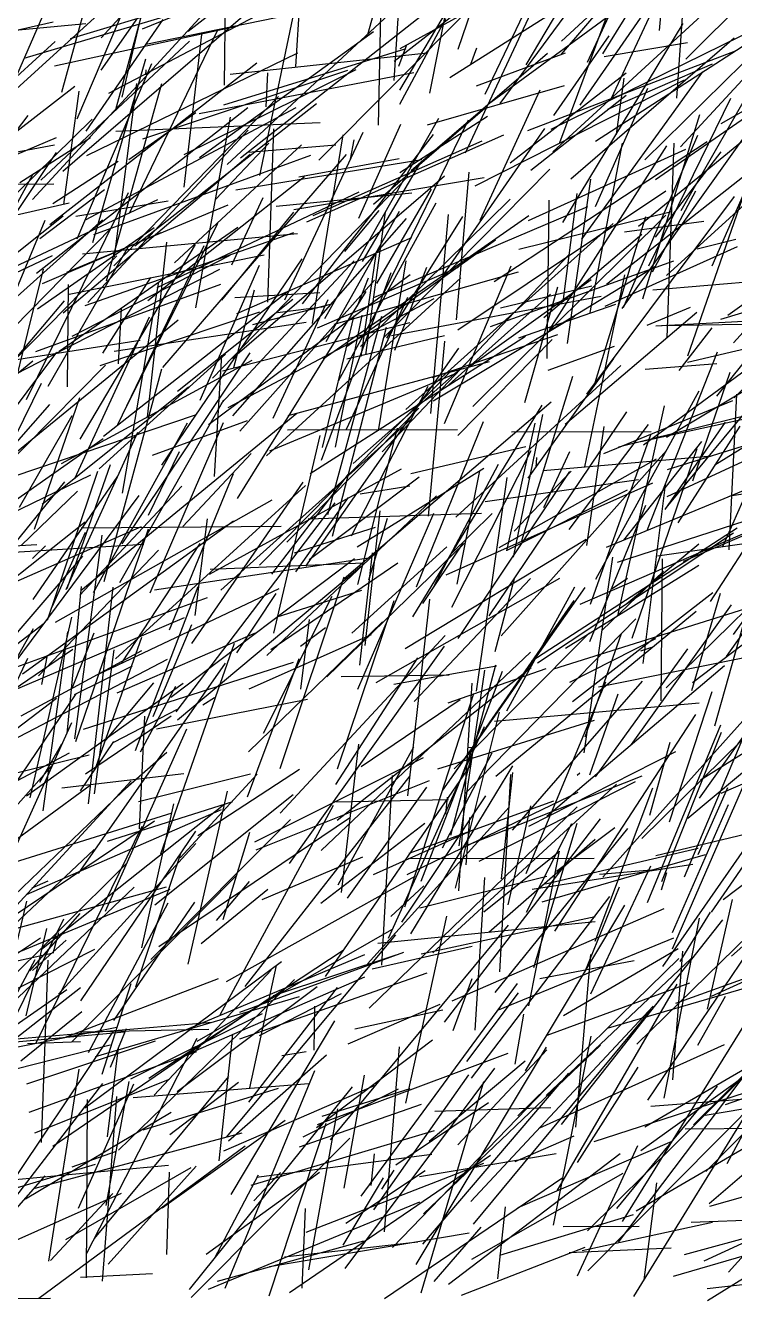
# Model space of a CAD drawing. Header units: metres. Extents: x 0 to 1019, y 0 to 619.
# Drawn here: x 153.2 to 218.3, y 0.1 to 117.1 of the extents above; entities that cross this region are included whole.
import ezdxf

# ---------------------------------------------------------------- set-up
doc = ezdxf.new("R2010")
doc.units = ezdxf.units.M

msp = doc.modelspace()

# ---------------------------------------------------------------- linework, layer by layer
at = {"color": 248}
for p, q in [((160.16, 112.98), (173.86, 132.66)), ((187.08, 113.82), (198.53, 122.75)), ((185.22, 92.13), (204.86, 100.46)), ((199.91, 30.62), (203.88, 43.87))]:
    msp.add_line(p, q, dxfattribs=at)
at = {"color": 46}
for p, q in [((178.06, 113.32), (179.17, 132.03)), ((184.04, 86.69), (185.44, 96.09)), ((149.79, 7.68), (161.32, 24.79))]:
    msp.add_line(p, q, dxfattribs=at)
at = {"color": 99}
for p, q in [((204.85, 113.73), (213.06, 131.44)), ((193.56, 46.56), (209.27, 62.64)), ((195.33, 35.72), (202.23, 41.27))]:
    msp.add_line(p, q, dxfattribs=at)
at = {"color": 87}
for p, q in [((190.37, 110.87), (194.25, 130.65)), ((192.38, 63.71), (199.68, 78.09)), ((192.23, 68.49), (196.09, 72.29)), ((144.51, 13.61), (154.1, 31.37))]:
    msp.add_line(p, q, dxfattribs=at)
at = {"color": 251}
for p, q in [((192.95, 114.91), (198.18, 130.1)), ((208.01, 91.12), (219.57, 107.29))]:
    msp.add_line(p, q, dxfattribs=at)
at = {"color": 243}
for p, q in [((202.45, 114.46), (216.09, 130.35)), ((199.24, 35.7), (203.39, 43.85))]:
    msp.add_line(p, q, dxfattribs=at)
at = {"color": 200}
for p, q in [((187.6, 111.15), (198.55, 129.59)), ((155.24, 62.49), (159.88, 76.18)), ((191.55, 46.89), (204.62, 65.51)), ((189.1, 3.35), (201.08, 23.32))]:
    msp.add_line(p, q, dxfattribs=at)
at = {"color": 82}
for p, q in [((202.45, 115.66), (217.11, 129.18)), ((172.98, 104.93), (191.83, 119.76)), ((187.15, 87.28), (190.07, 94.9)), ((217.31, 36.85), (226.79, 44.09)), ((150.54, 28.28), (162.48, 40.14))]:
    msp.add_line(p, q, dxfattribs=at)
at = {"color": 104}
for p, q in [((204.16, 109.77), (217.47, 128.95)), ((168.88, 91.18), (172.04, 108.66)), ((138.37, 46.83), (157.57, 59.83))]:
    msp.add_line(p, q, dxfattribs=at)
at = {"color": 198}
for p, q in [((206.25, 114.49), (215.58, 129.59)), ((187.59, 109.85), (191.83, 117.74)), ((205.44, 84.01), (210.2, 99.55)), ((158.1, 8.52), (163.18, 19.94))]:
    msp.add_line(p, q, dxfattribs=at)
at = {"color": 84}
for p, q in [((211.46, 116.63), (212.5, 128.74)), ((210.1, 104.75), (228.42, 122.78)), ((155.71, 63.79), (158.73, 70.59)), ((191.53, 41.61), (196.09, 50.34)), ((188.15, 18.16), (191.92, 35.34)), ((184.05, 9.62), (198.4, 29.14)), ((210.03, 1.94), (211.21, 10.85))]:
    msp.add_line(p, q, dxfattribs=at)
at = {"color": 57}
for p, q in [((160.18, 115.96), (171.42, 128.3)), ((138.46, 102.92), (155.9, 106.14)), ((192.93, 89.15), (212.02, 101.9)), ((204.18, 63.98), (221.88, 71.63))]:
    msp.add_line(p, q, dxfattribs=at)
at = {"color": 246}
for p, q in [((199.2, 113.47), (208.22, 128.69)), ((151.33, 51.12), (166.26, 58.91)), ((201.05, 18.87), (214.34, 31.41)), ((190.81, 17.44), (201.48, 17.77))]:
    msp.add_line(p, q, dxfattribs=at)
at = {"color": 158}
for p, q in [((156.55, 110.96), (160.81, 126.39)), ((194.53, 102.38), (213.76, 112.09)), ((160, 76.39), (171.59, 86.93)), ((183.68, 69.22), (195.31, 76.46)), ((190.63, 31.97), (207.49, 47.46)), ((187.8, 34.79), (195.5, 46.37)), ((159.57, 5.76), (171.9, 20.61)), ((175.63, 3.17), (193.98, 6.28))]:
    msp.add_line(p, q, dxfattribs=at)
at = {"color": 1}
for p, q in [((185.63, 107.93), (186.04, 126.68)), ((144.93, 102.12), (156.07, 106.81)), ((147.46, 69.6), (154.7, 84.26))]:
    msp.add_line(p, q, dxfattribs=at)
at = {"color": 51}
for p, q in [((195.43, 110.77), (203.15, 126.84)), ((217.11, 108.1), (226.2, 113.26)), ((161.37, 87.18), (179.01, 89.87)), ((185.19, 39.16), (194.4, 43.3)), ((178.38, 14.17), (189.58, 18.07))]:
    msp.add_line(p, q, dxfattribs=at)
at = {"color": 20}
for p, q in [((187.09, 112.03), (188, 126.22)), ((196.66, 26.74), (212.76, 33.35)), ((217.67, 12.62), (224.8, 25.94))]:
    msp.add_line(p, q, dxfattribs=at)
at = {"color": 120}
for p, q in [((202.31, 106.35), (209.6, 126.03)), ((212.08, 94.15), (225.73, 106.55)), ((206.19, 61.59), (211.81, 67))]:
    msp.add_line(p, q, dxfattribs=at)
at = {"color": 60}
for p, q in [((163.98, 116.77), (182.64, 124.45)), ((165.24, 52.52), (179.12, 55.25))]:
    msp.add_line(p, q, dxfattribs=at)
at = {"color": 196}
for p, q in [((187.64, 114.97), (204.6, 124.3)), ((176.26, 100.49), (188.69, 101.72)), ((195.92, 89.46), (212.77, 95.48))]:
    msp.add_line(p, q, dxfattribs=at)
at = {"color": 69}
for p, q in [((192.19, 112.31), (212.03, 124.92)), ((152.71, 102.67), (159.18, 106.81)), ((164.47, 91.84), (178.86, 103.23)), ((165.03, 18.89), (175.8, 30.37))]:
    msp.add_line(p, q, dxfattribs=at)
at = {"color": 199}
for p, q in [((193.64, 105.39), (202.82, 125.05)), ((162.77, 99.86), (170.87, 116.62)), ((172.68, 73.67), (184.52, 92.66)), ((177.23, 69.65), (189.34, 81.96)), ((217.61, 59.18), (228.61, 74.73)), ((183.76, 56.16), (190.73, 72.32)), ((214.47, 56.79), (234.28, 71.79)), ((158.67, 17.74), (176.72, 31.17))]:
    msp.add_line(p, q, dxfattribs=at)
at = {"color": 63}
for p, q in [((195.95, 110.04), (215.75, 124.55)), ((148.58, 77.09), (156.09, 87.09)), ((175.65, 78.06), (192.57, 85.09)), ((199.72, 58.77), (218.57, 70.98)), ((215.12, 46.16), (228.56, 65.09)), ((200.66, 36.64), (215.67, 40.98)), ((202.62, 26.23), (213.17, 32.37))]:
    msp.add_line(p, q, dxfattribs=at)
at = {"color": 33}
for p, q in [((171.49, 111.6), (171.66, 123.61)), ((210.46, 95.03), (217.99, 110.43)), ((194.31, 82.11), (212.02, 99.67)), ((208.95, 60.86), (214.91, 78.25)), ((214.57, 16.18), (229.25, 30.72))]:
    msp.add_line(p, q, dxfattribs=at)
at = {"color": 101}
for p, q in [((184.65, 116.27), (186.77, 123.86)), ((190.56, 84.79), (202.11, 88.73))]:
    msp.add_line(p, q, dxfattribs=at)
at = {"color": 116}
for p, q in [((207.04, 110.41), (212.95, 123.07)), ((164.67, 65.02), (171.4, 80.66))]:
    msp.add_line(p, q, dxfattribs=at)
at = {"color": 170}
for p, q in [((149.43, 108.6), (164.05, 121.89)), ((157.37, 115.89), (166.95, 118.78)), ((164.26, 112.56), (164.31, 113.01)), ((150.34, 76.27), (167.25, 90.07)), ((205.57, 48.13), (214.06, 59.86))]:
    msp.add_line(p, q, dxfattribs=at)
at = {"color": 66}
for p, q in [((161.51, 109.38), (165.1, 122.44)), ((152.31, 85.08), (171.06, 94.72)), ((182.22, 57.33), (192.13, 57.5)), ((212.66, 32.35), (220.5, 50.42))]:
    msp.add_line(p, q, dxfattribs=at)
at = {"color": 59}
for p, q in [((171.73, 104.33), (190.82, 122.04)), ((201.45, 89.12), (211.08, 95.01)), ((217.09, 90.12), (235.96, 95.93)), ((192.94, 79.45), (201.6, 88.27)), ((202.05, 10.12), (213.08, 29.1)), ((170.58, 3.92), (174.61, 11.6))]:
    msp.add_line(p, q, dxfattribs=at)
at = {"color": 4}
for p, q in [((148.47, 103.46), (156.42, 121.65)), ((161.5, 58.95), (178.95, 74.85)), ((158.3, 27.56), (168.86, 43.13))]:
    msp.add_line(p, q, dxfattribs=at)
at = {"color": 75}
for p, q in [((168.15, 116.58), (173.34, 120.6)), ((172.25, 81.27), (188.21, 99.37)), ((211.28, 68.4), (225.8, 70.47)), ((163.37, 28.86), (167.5, 41.08)), ((196.61, 2.06), (197.31, 8.65))]:
    msp.add_line(p, q, dxfattribs=at)
at = {"color": 62}
for p, q in [((174.76, 103.32), (178.51, 121.24)), ((139.62, 88.43), (155.69, 95.97)), ((182.87, 23.63), (191.3, 27.27)), ((155.51, 3.72), (161.25, 9.87))]:
    msp.add_line(p, q, dxfattribs=at)
at = {"color": 202}
for p, q in [((213.04, 110.42), (213.82, 121.6)), ((188.65, 103.79), (201.17, 114.55)), ((156.74, 100.65), (158.15, 111.05)), ((203.23, 56.8), (211.12, 60.83)), ((193.68, 40.04), (194.04, 44.4)), ((168.98, 23.86), (186.86, 34.12)), ((187.24, 12.51), (195.74, 18.24))]:
    msp.add_line(p, q, dxfattribs=at)
at = {"color": 123}
for p, q in [((213.38, 105.96), (226.95, 120.61)), ((169.16, 109.01), (188.89, 112.77)), ((168.44, 0.32), (183.01, 14.97)), ((185.96, 10.27), (187.07, 12.01))]:
    msp.add_line(p, q, dxfattribs=at)
at = {"color": 22}
for p, q in [((213.88, 113.99), (221.61, 121.71)), ((200.47, 15.92), (217.43, 23.57)), ((205.44, 14.64), (219.36, 19.15)), ((207.54, 8.49), (216.77, 19.74)), ((165.78, 8.57), (177.08, 16.6))]:
    msp.add_line(p, q, dxfattribs=at)
at = {"color": 253}
for p, q in [((153.86, 101.11), (171.49, 120.25)), ((157.74, 51.62), (160.27, 70.3))]:
    msp.add_line(p, q, dxfattribs=at)
at = {"color": 129}
for p, q in [((156.65, 103.73), (175.46, 119.92)), ((155.9, 113.39), (172.74, 117.05)), ((183.73, 91.36), (184.71, 93.92)), ((205.11, 63.98), (210.66, 79.54)), ((151.66, 24), (170.37, 25.62)), ((196.8, 4.21), (209.06, 7.94))]:
    msp.add_line(p, q, dxfattribs=at)
at = {"color": 136}
for p, q in [((160.89, 110.88), (177.44, 119.59)), ((181.69, 78.37), (184.15, 90.49)), ((179.01, 6.33), (195.33, 12.66))]:
    msp.add_line(p, q, dxfattribs=at)
at = {"color": 117}
for p, q in [((201.66, 105.5), (217.83, 120.34)), ((181.98, 84.48), (190.95, 100.82)), ((171.26, 91.88), (177.87, 99.95)), ((167.68, 71.09), (173.95, 77.81))]:
    msp.add_line(p, q, dxfattribs=at)
at = {"color": 26}
for p, q in [((153.11, 114.08), (169.2, 118.85)), ((173.67, 105.47), (181.71, 106.12)), ((140.53, 45.59), (159.07, 50.14))]:
    msp.add_line(p, q, dxfattribs=at)
at = {"color": 222}
for p, q in [((157.98, 108.51), (162.55, 119.28)), ((175.97, 81.05), (181.03, 91.94)), ((167.05, 54.08), (181.66, 73.26)), ((196.37, 28.32), (208.55, 43.39))]:
    msp.add_line(p, q, dxfattribs=at)
at = {"color": 234}
for p, q in [((180.15, 104.72), (194.04, 118.64)), ((183.99, 87.61), (197.75, 101.16)), ((156.92, 5.67), (168.44, 12.28))]:
    msp.add_line(p, q, dxfattribs=at)
at = {"color": 21}
for p, q in [((196.81, 109.92), (203.74, 119.3)), ((145.44, 70.61), (160.57, 85.9)), ((141.85, 24.86), (159.54, 41.45)), ((158.36, 24.71), (170.05, 24.97)), ((209.32, 8.29), (219.57, 14.26))]:
    msp.add_line(p, q, dxfattribs=at)
at = {"color": 16}
for p, q in [((205.57, 106.47), (225.44, 119.29)), ((152.19, 75.71), (168.85, 81.36)), ((190.29, 14.68), (199.1, 22.06))]:
    msp.add_line(p, q, dxfattribs=at)
at = {"color": 225}
for p, q in [((213.44, 100.1), (224.44, 119.34)), ((171.19, 82.39), (183.4, 95.47)), ((174.97, 36.86), (184.19, 40.79))]:
    msp.add_line(p, q, dxfattribs=at)
at = {"color": 250}
for p, q in [((142.37, 114.39), (155.76, 117.42)), ((205.07, 90.75), (208.04, 106.3)), ((217.91, 73.93), (233.65, 76.26)), ((175.86, 66.71), (182.9, 75.91))]:
    msp.add_line(p, q, dxfattribs=at)
at = {"color": 190}
for p, q in [((145.98, 116.06), (158.77, 117.26)), ((213.75, 38.93), (220.61, 55.2)), ((163.11, 18.7), (179.25, 19.98))]:
    msp.add_line(p, q, dxfattribs=at)
at = {"color": 173}
for p, q in [((158.78, 107.39), (165.88, 117.65)), ((204.77, 83.26), (218.34, 101.38)), ((150.14, 87.33), (161.12, 98.52))]:
    msp.add_line(p, q, dxfattribs=at)
at = {"color": 70}
for p, q in [((162.1, 110.5), (163.81, 117.79)), ((205.59, 66.26), (215.09, 83.56))]:
    msp.add_line(p, q, dxfattribs=at)
at = {"color": 152}
msp.add_line((164.27, 115.37), (176.24, 117.82), dxfattribs=at)
at = {"color": 219}
for p, q in [((202.58, 99), (213.64, 117.28)), ((177.35, 81.28), (195.85, 86.23)), ((142.94, 22.93), (162.32, 24.72))]:
    msp.add_line(p, q, dxfattribs=at)
at = {"color": 88}
for p, q in [((167.8, 102.26), (169.42, 116.27)), ((183.75, 65.79), (187.39, 80.14)), ((215.85, 26.8), (218.17, 36.85)), ((179.73, 23.03), (179.79, 27.06))]:
    msp.add_line(p, q, dxfattribs=at)
at = {"color": 91}
for p, q in [((169.21, 104.96), (185.17, 116.52)), ((180.9, 57.31), (193.55, 69.56)), ((168.29, 1.07), (183.26, 19.67))]:
    msp.add_line(p, q, dxfattribs=at)
at = {"color": 224}
for p, q in [((201.49, 107.56), (220.76, 117.02)), ((174.72, 67.55), (192.35, 85.43)), ((176.61, 48.89), (182.5, 66.48)), ((200.99, 38.29), (215.01, 41.59)), ((192.06, 1.56), (207.84, 13.54)), ((169.81, 4.31), (180.24, 11.84))]:
    msp.add_line(p, q, dxfattribs=at)
at = {"color": 165}
for p, q in [((201.75, 108.83), (206.83, 116.14)), ((155.98, 62.33), (175.88, 73.54)), ((171.69, 15.06), (187.23, 33.61)), ((215.7, 11.89), (227.04, 23.39))]:
    msp.add_line(p, q, dxfattribs=at)
at = {"color": 109}
for p, q in [((203.31, 103.02), (218.3, 115.96)), ((167.17, 53.36), (184.08, 67.49)), ((159, 22.83), (166.34, 36.56))]:
    msp.add_line(p, q, dxfattribs=at)
at = {"color": 177}
for p, q in [((146.23, 106.74), (155.95, 115.63)), ((186.16, 88.47), (201.38, 103.9)), ((173.76, 56.21), (185.01, 61.19)), ((196.31, 53.23), (215.09, 54.93)), ((184.64, 30.97), (197.63, 45.35)), ((155.77, 31.93), (156.27, 33.83))]:
    msp.add_line(p, q, dxfattribs=at)
at = {"color": 237}
for p, q in [((154.63, 102.9), (168.27, 115.66)), ((191.67, 94.3), (200.91, 107.62)), ((147.13, 92.01), (156.67, 99.62))]:
    msp.add_line(p, q, dxfattribs=at)
at = {"color": 119}
for p, q in [((171.44, 109.81), (188.17, 114.97)), ((165.09, 36.36), (177.82, 46.49)), ((177.46, 0.79), (195.92, 13.39))]:
    msp.add_line(p, q, dxfattribs=at)
at = {"color": 235}
for p, q in [((187.52, 113.36), (188.21, 115.24)), ((161.4, 95.86), (163.44, 111.75)), ((175.47, 91.7), (176.04, 107.61)), ((162.17, 46.84), (166.19, 50.39)), ((157.51, 12.32), (161.49, 13.72))]:
    msp.add_line(p, q, dxfattribs=at)
at = {"color": 241}
for p, q in [((194.12, 113.55), (194.67, 115.02)), ((206.26, 38.92), (224.15, 58.91)), ((153.86, 30.34), (156.97, 33.14))]:
    msp.add_line(p, q, dxfattribs=at)
at = {"color": 39}
for p, q in [((199.35, 107.45), (218.43, 114.75)), ((172.03, 112.62), (190.11, 114.59)), ((207.7, 78.4), (225.01, 82.69)), ((191.82, 44.69), (191.99, 46.26))]:
    msp.add_line(p, q, dxfattribs=at)
at = {"color": 11}
for p, q in [((206.38, 114.24), (214.01, 115.51)), ((180.55, 86.5), (199.44, 99.66)), ((161.69, 80.45), (169.64, 96.9)), ((164.89, 77.64), (173.62, 80.82)), ((216.24, 27.99), (227.25, 33.03))]:
    msp.add_line(p, q, dxfattribs=at)
at = {"color": 134}
for p, q in [((155.47, 98.83), (174.47, 113.67)), ((184.16, 95.43), (189.52, 104.55)), ((190.78, 65.71), (196.67, 76.82)), ((168.51, 60.35), (178.73, 75.16)), ((152.42, 58.22), (169.93, 64.59)), ((217.1, 46.63), (229.11, 51.81))]:
    msp.add_line(p, q, dxfattribs=at)
at = {"color": 96}
for p, q in [((157.97, 97.5), (164.82, 113.59)), ((184.48, 86.86), (186.3, 99.96)), ((180.4, 77.18), (186.81, 94.41)), ((197.43, 54.19), (203.67, 65.55)), ((211.62, 37.75), (212.13, 39.35))]:
    msp.add_line(p, q, dxfattribs=at)
at = {"color": 212}
for p, q in [((158.86, 105.15), (178.23, 114.59)), ((140.73, 66.86), (159.21, 75.85)), ((210.09, 15.99), (223.26, 23.65))]:
    msp.add_line(p, q, dxfattribs=at)
at = {"color": 2}
for p, q in [((159.41, 97.16), (164.28, 114.03)), ((165.83, 85.69), (182.69, 105.26)), ((162.14, 74.17), (165.46, 93.55)), ((210.14, 85.54), (216.72, 86.05)), ((164.95, 53.66), (168.5, 62.12)), ((167.16, 19.25), (180, 28.88))]:
    msp.add_line(p, q, dxfattribs=at)
at = {"color": 162}
for p, q in [((194.64, 111.54), (202.83, 114.57)), ((158.22, 64.79), (167.57, 74.79))]:
    msp.add_line(p, q, dxfattribs=at)
at = {"color": 208}
for p, q in [((206.72, 109.4), (216.31, 113.56)), ((207.62, 62.91), (211.92, 82.17)), ((194.11, 9.13), (210.87, 27.07))]:
    msp.add_line(p, q, dxfattribs=at)
at = {"color": 176}
for p, q in [((163.99, 106.67), (182.84, 112.98)), ((183.84, 99.41), (187.7, 108.04)), ((169.52, 54.72), (170.58, 55.41)), ((210.35, 36.59), (217.08, 52.9))]:
    msp.add_line(p, q, dxfattribs=at)
at = {"color": 29}
for p, q in [((167.8, 105.23), (183.59, 113.06)), ((203.14, 70.81), (210.43, 80.46)), ((212.15, 73.86), (219.51, 77.24))]:
    msp.add_line(p, q, dxfattribs=at)
at = {"color": 207}
for p, q in [((175.34, 109.63), (175.49, 112.74)), ((154.54, 47.62), (156.56, 51.15)), ((164.72, 31.35), (177.55, 44.22)), ((179.94, 15.94), (190.61, 23.98))]:
    msp.add_line(p, q, dxfattribs=at)
at = {"color": 153}
for p, q in [((197.73, 104.48), (208.39, 112.74)), ((179.63, 99.65), (195.17, 106.51)), ((157.02, 94.44), (171.85, 100.62)), ((160.74, 42.22), (172.28, 45.85))]:
    msp.add_line(p, q, dxfattribs=at)
at = {"color": 195}
for p, q in [((204.33, 97.46), (215.43, 112.82)), ((154.24, 94.35), (173.63, 109.55)), ((186.42, 88.39), (193.38, 99.54)), ((151.35, 23.36), (158.28, 28.8)), ((189.71, 5.22), (203.11, 20.91)), ((217.78, 2.65), (231.63, 18.06))]:
    msp.add_line(p, q, dxfattribs=at)
at = {"color": 214}
for p, q in [((143.54, 100.49), (157.76, 111.53)), ((181.56, 89.66), (198.49, 94.47)), ((180.98, 72.2), (185.94, 90.42)), ((211.61, 55.09), (211.73, 68.13)), ((197.94, 43.22), (209.89, 56.91)), ((158.84, 2.13), (158.91, 18.5))]:
    msp.add_line(p, q, dxfattribs=at)
at = {"color": 37}
for p, q in [((160.67, 93.64), (165.73, 111.75)), ((206.57, 93.33), (226.35, 108.9)), ((167.19, 83.52), (177.78, 91.96)), ((208.45, 64.03), (215.06, 69.51)), ((152.82, 53.73), (163.92, 59.72)), ((141.96, 44.59), (156.08, 55.35)), ((171.37, 35.04), (173.82, 43.05)), ((167.86, 24.87), (184.39, 31.83))]:
    msp.add_line(p, q, dxfattribs=at)
at = {"color": 124}
for p, q in [((190.14, 107.97), (202.72, 111.59)), ((172.45, 92.11), (180.27, 92.59)), ((171.33, 85.38), (188.51, 89.82)), ((190.23, 72.06), (191.75, 88.11)), ((149.21, 19.86), (156.73, 35.08))]:
    msp.add_line(p, q, dxfattribs=at)
at = {"color": 14}
for p, q in [((205.58, 100.47), (210.37, 111.32)), ((180.71, 90.19), (191.17, 108.58)), ((216.54, 76.77), (234.38, 87.83)), ((162.11, 69.51), (173.87, 87.04)), ((213.66, 67.92), (233.25, 76.3)), ((144.11, 29.52), (162.9, 47.52)), ((211.76, 30.7), (221.81, 45.19)), ((194.2, 20.47), (206.88, 37.14))]:
    msp.add_line(p, q, dxfattribs=at)
at = {"color": 247}
for p, q in [((207.49, 107.09), (208.22, 112.24)), ((215, 40.99), (217.74, 47.13))]:
    msp.add_line(p, q, dxfattribs=at)
at = {"color": 188}
for p, q in [((211.09, 102.94), (224.02, 111.91)), ((186.84, 88.63), (206.09, 92.23)), ((200.26, 58.6), (218.26, 70.52)), ((163.91, 32.44), (166.84, 45.64)), ((197.56, 36.36), (199.62, 45.45))]:
    msp.add_line(p, q, dxfattribs=at)
at = {"color": 73}
msp.add_line((161.35, 95.03), (176.45, 110.58), dxfattribs=at)
at = {"color": 181}
for p, q in [((194.98, 99.22), (200.5, 111.17)), ((192.95, 60.83), (203.22, 76.14)), ((158.72, 48.41), (166.61, 53.71))]:
    msp.add_line(p, q, dxfattribs=at)
at = {"color": 115}
for p, q in [((199.62, 103.8), (208.39, 110.7)), ((211.96, 72.65), (217.5, 80.67)), ((201.1, 44.5), (217.42, 58.33))]:
    msp.add_line(p, q, dxfattribs=at)
at = {"color": 206}
for p, q in [((158.73, 99.24), (178.07, 109.56)), ((146.69, 98.42), (157.24, 100.81)), ((195.44, 73.41), (209.53, 75.41)), ((204.53, 50.32), (207.17, 68.28))]:
    msp.add_line(p, q, dxfattribs=at)
at = {"color": 154}
for p, q in [((162.71, 104.8), (168.88, 109.11)), ((145.63, 85.38), (163.76, 88.19)), ((182.72, 86.5), (191.7, 88.63)), ((205.84, 56.39), (222.91, 59.82)), ((193.76, 22.01), (198.51, 28.29))]:
    msp.add_line(p, q, dxfattribs=at)
at = {"color": 157}
msp.add_line((163.26, 96.86), (179.94, 109.93), dxfattribs=at)
at = {"color": 201}
for p, q in [((185.18, 100.7), (195.41, 109.5)), ((208.14, 91.19), (214.97, 107.01)), ((180.05, 89.35), (193, 94.89)), ((183.95, 74.11), (188.52, 74.83)), ((188.05, 36.18), (194.39, 55.78)), ((216.22, 35.7), (229.11, 54.41)), ((186.56, 33.3), (195.37, 52.74)), ((191.69, 25.61), (206.03, 44.26))]:
    msp.add_line(p, q, dxfattribs=at)
at = {"color": 32}
for p, q in [((209.52, 98.68), (223.32, 109.98)), ((177.04, 91.92), (184.22, 107.3)), ((197.43, 68.86), (200.03, 80.59)), ((217.51, 18.05), (224.24, 20.42))]:
    msp.add_line(p, q, dxfattribs=at)
at = {"color": 187}
for p, q in [((209.92, 92), (215.15, 108.91)), ((158.46, 96.12), (178.2, 97.98)), ((152, 83.08), (154.89, 94.72)), ((184.05, 49.07), (193.13, 55.21)), ((176, 28.04), (187.28, 31.8))]:
    msp.add_line(p, q, dxfattribs=at)
at = {"color": 78}
for p, q in [((144.01, 96.41), (153.46, 108.82)), ((161.63, 55.83), (174.35, 61.35)), ((204.63, 51.78), (207.95, 61.27)), ((214.04, 44.34), (232.9, 60.09))]:
    msp.add_line(p, q, dxfattribs=at)
at = {"color": 31}
for p, q in [((148.46, 97.83), (159.36, 108.48)), ((160.74, 15.07), (161.75, 23.27)), ((184.96, 10.6), (185.28, 13.53)), ((137.89, 0.12), (155.53, 0.28))]:
    msp.add_line(p, q, dxfattribs=at)
at = {"color": 135}
for p, q in [((161.53, 107.4), (180.28, 108.17)), ((198.11, 70.66), (203.35, 76.17)), ((185.44, 56.79), (202.29, 66.36)), ((180.47, 16.97), (188.54, 19.53))]:
    msp.add_line(p, q, dxfattribs=at)
at = {"color": 98}
for p, q in [((186.15, 92.59), (193.9, 108.44)), ((170.58, 75.68), (171.25, 86.84))]:
    msp.add_line(p, q, dxfattribs=at)
at = {"color": 223}
for p, q in [((187.6, 103.58), (195.65, 108.75)), ((176.37, 90.74), (180.68, 91.29)), ((143.53, 19.34), (163.21, 38))]:
    msp.add_line(p, q, dxfattribs=at)
at = {"color": 226}
for p, q in [((158.96, 91.67), (173.67, 107.47)), ((157.76, 75.51), (164.62, 90.36)), ((195.8, 62.9), (208.46, 81.61)), ((197.46, 68.94), (208.51, 74.46)), ((154.11, 10.38), (173.11, 15.45)), ((173.95, 10.63), (190.79, 15.66)), ((203.91, 2.33), (209.47, 14.29))]:
    msp.add_line(p, q, dxfattribs=at)
at = {"color": 68}
for p, q in [((178.65, 91.54), (190.7, 107.09)), ((198.53, 88.41), (207.43, 91.51)), ((201.24, 85.45), (207.31, 87.65))]:
    msp.add_line(p, q, dxfattribs=at)
at = {"color": 90}
for p, q in [((179.05, 99.07), (197.14, 107.06)), ((212.16, 88.46), (212.81, 106.27)), ((185.64, 79.89), (188.17, 95.47)), ((171.43, 13.8), (185.27, 19.78)), ((202.61, 6.84), (209.59, 6.87))]:
    msp.add_line(p, q, dxfattribs=at)
at = {"color": 79}
for p, q in [((179.57, 89.74), (182.4, 107.05)), ((198.05, 68.3), (200.74, 81.38))]:
    msp.add_line(p, q, dxfattribs=at)
at = {"color": 218}
for p, q in [((183.06, 104.81), (183.41, 106.58)), ((177.88, 100.21), (195.36, 103.13)), ((192.58, 48.87), (205.01, 61.35)), ((189.57, 31.88), (205.55, 35.29))]:
    msp.add_line(p, q, dxfattribs=at)
at = {"color": 118}
for p, q in [((143.11, 86.15), (156.07, 105.44)), ((156.67, 90.72), (173.86, 105.29)), ((206.59, 69.19), (223.22, 76.1)), ((152.84, 69.36), (157.99, 74.33)), ((165.46, 32.55), (182.98, 44.37)), ((198.43, 17.01), (213.24, 31.44)), ((160.62, 8.78), (162.74, 20.16))]:
    msp.add_line(p, q, dxfattribs=at)
at = {"color": 86}
for p, q in [((166.9, 95.31), (178.56, 106.12)), ((175.4, 59.27), (190.97, 73.91))]:
    msp.add_line(p, q, dxfattribs=at)
at = {"color": 85}
for p, q in [((170.71, 101.16), (175.58, 106.27)), ((161.75, 86.04), (162.04, 91.08)), ((194.64, 56), (197.45, 75.59)), ((214.43, 56.06), (217.05, 64.99)), ((170.04, 1.09), (189.44, 9.11))]:
    msp.add_line(p, q, dxfattribs=at)
at = {"color": 45}
for p, q in [((196.28, 93.58), (215.84, 106.44)), ((185.5, 93.41), (190.51, 102.07))]:
    msp.add_line(p, q, dxfattribs=at)
at = {"color": 42}
for p, q in [((199.42, 99.19), (213.86, 105.74)), ((218.24, 61.2), (225.45, 71.16)), ((162.91, 20.41), (175, 26.39))]:
    msp.add_line(p, q, dxfattribs=at)
at = {"color": 34}
for p, q in [((201.36, 89.15), (212.12, 106.04)), ((192.5, 24.84), (194.26, 29.6))]:
    msp.add_line(p, q, dxfattribs=at)
at = {"color": 242}
for p, q in [((211.08, 97.65), (217.13, 105.49)), ((176.75, 22.55), (178.99, 22.9))]:
    msp.add_line(p, q, dxfattribs=at)
at = {"color": 53}
for p, q in [((216.28, 95.02), (221, 105.77)), ((200.84, 72.84), (203.23, 77.97)), ((185.06, 30.5), (194.24, 32.59))]:
    msp.add_line(p, q, dxfattribs=at)
at = {"color": 67}
for p, q in [((155.73, 100.74), (161.72, 104.63)), ((157.52, 88.58), (172.01, 95.99)), ((180.37, 41.36), (199.6, 59.57)), ((181.86, 44.14), (199.67, 58.17))]:
    msp.add_line(p, q, dxfattribs=at)
at = {"color": 191}
for p, q in [((159.49, 97.91), (179.44, 105.17)), ((182.54, 96.34), (185.69, 100.12)), ((172.37, 85.69), (174.27, 92.83)), ((190.66, 82.62), (203.64, 90.4)), ((160.45, 66.06), (165.73, 85.56)), ((168.81, 62.93), (169.94, 71.79)), ((179.17, 71.81), (195.1, 72.31))]:
    msp.add_line(p, q, dxfattribs=at)
at = {"color": 172}
for p, q in [((172.55, 101.99), (189.61, 104.78)), ((194.53, 24.88), (195.4, 38.89)), ((205.94, 39.18), (210.7, 39.59))]:
    msp.add_line(p, q, dxfattribs=at)
at = {"color": 144}
for p, q in [((178.33, 103.18), (187.54, 104.89)), ((137.35, 102.44), (155.82, 102.54)), ((164.44, 81.15), (166.19, 97.21)), ((159.57, 46.57), (161.37, 59.78))]:
    msp.add_line(p, q, dxfattribs=at)
at = {"color": 35}
for p, q in [((143.18, 83.66), (153.92, 103.46)), ((138.4, 29.68), (155.63, 49.14))]:
    msp.add_line(p, q, dxfattribs=at)
at = {"color": 193}
for p, q in [((170.4, 84.72), (188.38, 103.26)), ((172.17, 95.11), (175.05, 101.31)), ((209.84, 42.46), (224.39, 56.79)), ((188.47, 41.11), (201.76, 45.92))]:
    msp.add_line(p, q, dxfattribs=at)
at = {"color": 179}
for p, q in [((172.24, 86.55), (191.69, 103.28)), ((183.31, 76.89), (193.65, 86.02)), ((173.62, 46.29), (178.37, 58.97))]:
    msp.add_line(p, q, dxfattribs=at)
at = {"color": 74}
for p, q in [((192.8, 90.08), (193.96, 103.62)), ((163.7, 43.35), (164.17, 53.69))]:
    msp.add_line(p, q, dxfattribs=at)
at = {"color": 38}
for p, q in [((154.55, 97.54), (160.49, 102.03)), ((170.11, 66.71), (187.75, 76.38)), ((171, 12.88), (172.26, 24.5))]:
    msp.add_line(p, q, dxfattribs=at)
at = {"color": 209}
for p, q in [((202.99, 87.91), (205.15, 102.98)), ((157.52, 56.27), (159.52, 61.34)), ((196.93, 38.76), (197.97, 48.53)), ((136.71, 21.5), (154.59, 33.35))]:
    msp.add_line(p, q, dxfattribs=at)
at = {"color": 80}
for p, q in [((210.8, 94.47), (214.78, 101.92)), ((193.95, 85.74), (205.18, 93.78)), ((217.84, 68.95), (218.55, 83.24)), ((177.3, 79.96), (192.89, 80)), ((172.92, 24.07), (190.12, 30.12)), ((204.84, 6.45), (223.71, 25.1)), ((182.41, 5.14), (186.09, 11.31))]:
    msp.add_line(p, q, dxfattribs=at)
at = {"color": 240}
for p, q in [((214.06, 86.77), (219.31, 101.91)), ((218.25, 87.97), (229.44, 100.32)), ((176.04, 61.32), (180.28, 79.46)), ((153.86, 68.17), (155.06, 69.32)), ((169.36, 32.82), (175.49, 37.82))]:
    msp.add_line(p, q, dxfattribs=at)
at = {"color": 65}
for p, q in [((147.48, 92.73), (165.38, 101.1)), ((163.79, 50.42), (167.02, 56.43)), ((211.66, 38.51), (217.15, 52.23))]:
    msp.add_line(p, q, dxfattribs=at)
at = {"color": 112}
msp.add_line((153.3, 82.75), (162.67, 101.75), dxfattribs=at)
at = {"color": 204}
for p, q in [((157.85, 99.59), (166.33, 100.99)), ((155.3, 83.97), (162.81, 97)), ((154.16, 87.17), (171.15, 93.33)), ((152.67, 72.88), (157.51, 81.29)), ((196.73, 69.16), (211.18, 77.3)), ((159.02, 45.66), (161.28, 65.54)), ((174.2, 9.2), (176.64, 11.82))]:
    msp.add_line(p, q, dxfattribs=at)
at = {"color": 203}
for p, q in [((165.31, 93.03), (183.88, 101.81)), ((158.32, 65.23), (178.13, 81.5)), ((176.33, 62.82), (184.11, 65.25))]:
    msp.add_line(p, q, dxfattribs=at)
at = {"color": 183}
for p, q in [((201.14, 86.51), (201.31, 101.04)), ((136.46, 72.03), (153.89, 86.3)), ((159.71, 49.07), (163.91, 60.94)), ((213.8, 15.83), (233.78, 15.96))]:
    msp.add_line(p, q, dxfattribs=at)
at = {"color": 106}
for p, q in [((202.6, 91.72), (203.88, 101.66)), ((158.86, 4.41), (169, 24.14))]:
    msp.add_line(p, q, dxfattribs=at)
at = {"color": 92}
for p, q in [((180.84, 88.08), (187.58, 100.04)), ((174.1, 89.63), (181.25, 91.5)), ((214.02, 86.17), (232.6, 90.56)), ((196.37, 59.64), (198.13, 66.34)), ((189.43, 36.11), (201.09, 39))]:
    msp.add_line(p, q, dxfattribs=at)
at = {"color": 210}
for p, q in [((190.46, 81.48), (192.06, 99.75)), ((198.46, 8.58), (212.6, 14.68))]:
    msp.add_line(p, q, dxfattribs=at)
at = {"color": 151}
for p, q in [((198.54, 96.56), (212.56, 100)), ((175.35, 77.58), (193.21, 93.92)), ((192.76, 71.96), (207.89, 85.88)), ((191.08, 48.86), (205.49, 53.31))]:
    msp.add_line(p, q, dxfattribs=at)
at = {"color": 163}
for p, q in [((140.99, 81.92), (160.28, 99.26)), ((204.59, 76.57), (208.26, 94.19))]:
    msp.add_line(p, q, dxfattribs=at)
at = {"color": 89}
for p, q in [((147.93, 82.15), (155.04, 99.23)), ((158.71, 91.39), (177.88, 98.08)), ((153.56, 17.33), (168.95, 22.92))]:
    msp.add_line(p, q, dxfattribs=at)
at = {"color": 182}
for p, q in [((154.31, 91.09), (165.04, 98.55)), ((153.61, 30.32), (158.25, 35.59)), ((152.8, 22.07), (158.4, 26.58))]:
    msp.add_line(p, q, dxfattribs=at)
at = {"color": 249}
for p, q in [((156.3, 87.18), (172.73, 98.57)), ((145.42, 28.75), (162.92, 47.75))]:
    msp.add_line(p, q, dxfattribs=at)
at = {"color": 221}
for p, q in [((162.37, 81.84), (170.9, 98.95)), ((210.33, 89.57), (214.29, 91.22)), ((171.67, 29.35), (189, 39.02))]:
    msp.add_line(p, q, dxfattribs=at)
at = {"color": 215}
for p, q in [((188.16, 81.85), (207.21, 98.91)), ((164.52, 72.14), (167.37, 77.99))]:
    msp.add_line(p, q, dxfattribs=at)
at = {"color": 93}
for p, q in [((208.25, 98.16), (215.51, 99.14)), ((193.95, 41.92), (209.87, 48.22)), ((144.29, 24.58), (159.59, 32.32)), ((213.76, 4.28), (229.59, 8.62))]:
    msp.add_line(p, q, dxfattribs=at)
at = {"color": 140}
for p, q in [((154.78, 93.39), (165.68, 98.09)), ((196.79, 30.23), (197.8, 48.35))]:
    msp.add_line(p, q, dxfattribs=at)
at = {"color": 245}
for p, q in [((172.62, 90.65), (188.72, 97.62)), ((185.98, 77.95), (203.12, 96.04)), ((172.64, 59.52), (176.24, 64.96)), ((174.44, 11.39), (190.54, 13.5))]:
    msp.add_line(p, q, dxfattribs=at)
at = {"color": 178}
for p, q in [((182.77, 87.66), (196.4, 97.42)), ((157.24, 92.41), (175.15, 96.03)), ((166.46, 61.61), (172.34, 75.96)), ((164.54, 20.45), (182.41, 32.2))]:
    msp.add_line(p, q, dxfattribs=at)
at = {"color": 103}
for p, q in [((200.82, 90.28), (209.84, 97.94)), ((212.06, 56.3), (231.75, 75.56)), ((158.1, 39.25), (171.59, 58.57)), ((212.74, 2.29), (222.98, 5.27))]:
    msp.add_line(p, q, dxfattribs=at)
at = {"color": 114}
for p, q in [((214.92, 96.58), (218.45, 97.47)), ((188.62, 75.96), (199.18, 78.45)), ((216.14, 64.22), (224.65, 77.38))]:
    msp.add_line(p, q, dxfattribs=at)
at = {"color": 111}
for p, q in [((216.73, 83.07), (228.94, 98.26)), ((210.83, 92.81), (227.22, 94.24)), ((152.94, 57.57), (172.33, 71.62)), ((154.68, 14.56), (155.3, 31.29)), ((201.14, 24.41), (214.24, 29.22))]:
    msp.add_line(p, q, dxfattribs=at)
at = {"color": 27}
for p, q in [((158.25, 79.12), (168.84, 96.97)), ((193.05, 41.78), (195.41, 57.92)), ((203.93, 12.73), (209.48, 21.49)), ((151.02, 7.85), (160.34, 19.99))]:
    msp.add_line(p, q, dxfattribs=at)
at = {"color": 83}
for p, q in [((206.47, 91.31), (218.6, 96.79)), ((172.9, 79.85), (185.29, 93.7)), ((169.04, 42.74), (178.39, 48.82)), ((189.41, 11.45), (201.97, 13.55))]:
    msp.add_line(p, q, dxfattribs=at)
at = {"color": 211}
for p, q in [((217.72, 90.5), (226.73, 96.9)), ((156.91, 24.24), (170.94, 29.6)), ((214.97, 23.48), (217.5, 27.99)), ((149.2, 10.87), (166.36, 12.48)), ((178.62, 1.19), (178.95, 8.51))]:
    msp.add_line(p, q, dxfattribs=at)
at = {"color": 244}
for p, q in [((218.31, 82.92), (231.9, 96.47)), ((198.18, 12.82), (203.61, 15.18))]:
    msp.add_line(p, q, dxfattribs=at)
at = {"color": 216}
for p, q in [((145.08, 79.14), (161.61, 95.95)), ((213.25, 85.43), (216.28, 89.35)), ((158.55, 52.49), (177.84, 58.64)), ((201.73, 6.97), (205.18, 24.32)), ((155.38, 3.68), (158.16, 21.3)), ((154.44, 0.28), (173.41, 14.25))]:
    msp.add_line(p, q, dxfattribs=at)
at = {"color": 71}
for p, q in [((165.74, 76.72), (178.62, 95.67)), ((210.35, 70.82), (216.79, 87.13)), ((152.38, 66.05), (163.87, 71.1)), ((203.88, 48.27), (204.12, 48.49)), ((194.9, 40.37), (209.26, 47.68))]:
    msp.add_line(p, q, dxfattribs=at)
at = {"color": 58}
for p, q in [((169.27, 82.71), (174.72, 95.09)), ((215.56, 3.7), (231.86, 11.22))]:
    msp.add_line(p, q, dxfattribs=at)
at = {"color": 171}
for p, q in [((191.72, 80.56), (197.82, 95.03)), ((153.85, 37.93), (155.31, 38.58))]:
    msp.add_line(p, q, dxfattribs=at)
at = {"color": 150}
for p, q in [((160.34, 87), (164.73, 93.94)), ((157.86, 51.36), (164.52, 70.9)), ((176.62, 44.8), (191.77, 61.11)), ((205.16, 28.21), (210.64, 39.95)), ((186.77, 35.3), (189.82, 38.11)), ((171.57, 1.18), (179.8, 21.16))]:
    msp.add_line(p, q, dxfattribs=at)
at = {"color": 147}
for p, q in [((170.03, 80.45), (188.56, 94.22)), ((159.47, 65.03), (168.11, 80.62))]:
    msp.add_line(p, q, dxfattribs=at)
at = {"color": 126}
for p, q in [((157.09, 83.91), (157.16, 93.3)), ((199.39, 75.53), (207.25, 86.51)), ((141.42, 65.93), (160.37, 79.17))]:
    msp.add_line(p, q, dxfattribs=at)
at = {"color": 40}
for p, q in [((160.4, 79.39), (177.23, 92.62)), ((154.71, 56.59), (155.25, 59.29))]:
    msp.add_line(p, q, dxfattribs=at)
at = {"color": 174}
for p, q in [((196.84, 91.18), (205.24, 93.19)), ((154.75, 73.14), (168.18, 83.92)), ((200.11, 76.51), (200.18, 77.43)), ((188.92, 55.03), (199.61, 66.34))]:
    msp.add_line(p, q, dxfattribs=at)
at = {"color": 133}
for p, q in [((199.08, 82.48), (202.11, 93.09)), ((177.92, 68.68), (185.36, 71.05)), ((171.09, 26.29), (181.52, 45.51)), ((175.59, 0.49), (180.83, 16.33)), ((216.08, 8.72), (226.04, 11.54))]:
    msp.add_line(p, q, dxfattribs=at)
at = {"color": 229}
for p, q in [((145.51, 78.47), (156.79, 91.81)), ((215.84, 1.16), (228.32, 2.56))]:
    msp.add_line(p, q, dxfattribs=at)
at = {"color": 143}
for p, q in [((171.85, 82.01), (190.76, 92.03)), ((158.26, 46.85), (161.35, 51.36))]:
    msp.add_line(p, q, dxfattribs=at)
at = {"color": 239}
for p, q in [((182.7, 80.02), (188.35, 92.15)), ((165.06, 65.3), (184.95, 68.26)), ((189.55, 38.54), (197.03, 57.82)), ((208.04, 7.3), (220.31, 27.05)), ((148.72, 22.58), (161.61, 25.15))]:
    msp.add_line(p, q, dxfattribs=at)
at = {"color": 52}
for p, q in [((191.86, 83.89), (201.44, 92.44)), ((166.56, 55.44), (183.44, 68.16))]:
    msp.add_line(p, q, dxfattribs=at)
at = {"color": 55}
for p, q in [((160.08, 85.87), (174.75, 90.81)), ((184.42, 60.19), (185.8, 72.54)), ((154.7, 32.3), (171.57, 45.68))]:
    msp.add_line(p, q, dxfattribs=at)
at = {"color": 149}
msp.add_line((180.5, 78.36), (183.4, 90.48), dxfattribs=at)
at = {"color": 25}
for p, q in [((202.79, 80.5), (214.89, 90.77)), ((157.04, 52.1), (158.38, 65.58)), ((192.29, 42.78), (196.43, 58.4)), ((185.57, 32.85), (205.55, 34.84))]:
    msp.add_line(p, q, dxfattribs=at)
at = {"color": 13}
for p, q in [((211.11, 89.52), (229.35, 90.48)), ((212.69, 20.3), (213.59, 32.11)), ((159.64, 22.46), (178.4, 27.97)), ((172.12, 9.8), (181.62, 25.74))]:
    msp.add_line(p, q, dxfattribs=at)
at = {"color": 252}
for p, q in [((181.43, 70.21), (186.38, 89.4)), ((173.69, 50.43), (186, 62.35)), ((211.1, 40.9), (224.5, 44.11)), ((156.24, 28.19), (168.88, 42)), ((171.88, 14.72), (180.88, 22.62)), ((186.93, 4.93), (201.87, 20.37))]:
    msp.add_line(p, q, dxfattribs=at)
at = {"color": 100}
for p, q in [((209.99, 78.6), (225.04, 89.68)), ((188.29, 39.17), (203.99, 46.71)), ((212.66, 33.83), (217.78, 45.57)), ((215.86, 0.06), (235.3, 12.18))]:
    msp.add_line(p, q, dxfattribs=at)
at = {"color": 97}
for p, q in [((211.65, 89.54), (227.13, 89.83)), ((162.07, 58.59), (169.28, 69.54)), ((202.44, 16.2), (217.28, 34.99))]:
    msp.add_line(p, q, dxfattribs=at)
at = {"color": 131}
for p, q in [((212.22, 73.01), (225.67, 89.25)), ((148.86, 39.25), (166.68, 44.83))]:
    msp.add_line(p, q, dxfattribs=at)
at = {"color": 130}
for p, q in [((179.36, 75.97), (199.13, 88.58)), ((202.83, 59.94), (215.05, 67.56)), ((208.89, 51.1), (218.05, 63.9)), ((173.72, 18.27), (181.88, 28.8)), ((214.35, 7.24), (232.36, 7.95))]:
    msp.add_line(p, q, dxfattribs=at)
at = {"color": 139}
for p, q in [((178.98, 67.47), (193.03, 87.47)), ((205.05, 60.55), (210.19, 73.07)), ((151.26, 56.97), (153.96, 61.74)), ((192.72, 37.9), (196.75, 54.07)), ((182.25, 37.5), (183.83, 51.12)), ((170.78, 34.95), (173.79, 38.53)), ((199.13, 21.13), (208.27, 36.33)), ((174.71, 24.37), (182.24, 28.25))]:
    msp.add_line(p, q, dxfattribs=at)
at = {"color": 185}
msp.add_line((212.08, 79.3), (226.23, 87.75), dxfattribs=at)
at = {"color": 122}
for p, q in [((156.54, 76.89), (174.05, 86.36)), ((157.71, 55.68), (163.04, 58.31))]:
    msp.add_line(p, q, dxfattribs=at)
at = {"color": 145}
for p, q in [((198.82, 69.81), (203.48, 84.91)), ((153.65, 46.2), (157.47, 62.79)), ((199.46, 43.58), (212.95, 50.44)), ((160.3, 1.83), (161.61, 18.77))]:
    msp.add_line(p, q, dxfattribs=at)
at = {"color": 3}
for p, q in [((214.51, 75.28), (217.94, 85.27)), ((188.08, 59.89), (204.72, 69.93)), ((147.82, 40.93), (157.88, 55.73)), ((215.64, 17.08), (229.3, 19.33))]:
    msp.add_line(p, q, dxfattribs=at)
at = {"color": 128}
for p, q in [((183.15, 70.23), (190.2, 83.97)), ((178.06, 66.94), (182.88, 73.77))]:
    msp.add_line(p, q, dxfattribs=at)
at = {"color": 205}
for p, q in [((140.38, 65.15), (155.45, 82.31)), ((181.73, 47.41), (189.27, 59.06)), ((212.38, 43.99), (216.29, 55.96)), ((213.34, 31.17), (216.12, 35.7)), ((167.67, 22.48), (184.39, 29.78))]:
    msp.add_line(p, q, dxfattribs=at)
at = {"color": 192}
msp.add_line((154.05, 70.87), (158.22, 82.93), dxfattribs=at)
at = {"color": 230}
for p, q in [((161.88, 65.96), (171.43, 82.72)), ((179.29, 68.06), (189.39, 75.65)), ((160.61, 51.5), (165.02, 56.76)), ((215.22, 47.85), (230.01, 57.13)), ((185.95, 30.84), (186.92, 48.25)), ((202, 39.47), (207.34, 43.46)), ((195.79, 33.88), (205.55, 42.41))]:
    msp.add_line(p, q, dxfattribs=at)
at = {"color": 231}
for p, q in [((182.48, 66.32), (201.51, 82.55)), ((189.7, 64.04), (193.42, 69.57)), ((204.88, 2.79), (223.04, 21.11))]:
    msp.add_line(p, q, dxfattribs=at)
at = {"color": 213}
msp.add_line((188.8, 62.8), (200.68, 82.25), dxfattribs=at)
at = {"color": 43}
for p, q in [((206.35, 77.79), (218.18, 82.67)), ((182.59, 2.99), (196.33, 21.39))]:
    msp.add_line(p, q, dxfattribs=at)
at = {"color": 95}
for p, q in [((209.75, 78.9), (227.93, 82.89)), ((188.33, 46.38), (190.37, 64.44)), ((149.65, 21.14), (153.36, 36.71)), ((189.55, 0.75), (195.33, 20.16))]:
    msp.add_line(p, q, dxfattribs=at)
at = {"color": 121}
for p, q in [((171.15, 65.25), (188.57, 80.89)), ((208.17, 69.84), (215.34, 78.91)), ((175.07, 52.12), (181.38, 64.72))]:
    msp.add_line(p, q, dxfattribs=at)
at = {"color": 30}
for p, q in [((156.95, 65.33), (163.54, 79.75)), ((216.53, 52.8), (222.06, 72.46)), ((145.26, 41.61), (153.43, 59.03)), ((193.02, 37.66), (194.26, 56.72)), ((204.58, 30.19), (207.78, 38.03))]:
    msp.add_line(p, q, dxfattribs=at)
at = {"color": 54}
for p, q in [((189.13, 65.57), (195.29, 80.74)), ((199.21, 39.26), (206.52, 56.84)), ((170.87, 1.84), (184.3, 5.54))]:
    msp.add_line(p, q, dxfattribs=at)
at = {"color": 141}
for p, q in [((197.86, 79.8), (210.68, 79.81)), ((209.94, 58.53), (211.99, 74.91)), ((207.58, 67.82), (219.32, 71.61)), ((174.3, 42.17), (189.79, 49.89)), ((163.6, 45.85), (173.88, 48.39)), ((168.15, 30.92), (171.78, 46.81)), ((199.75, 37.8), (214.51, 40.12))]:
    msp.add_line(p, q, dxfattribs=at)
at = {"color": 164}
for p, q in [((204.78, 69.37), (206.38, 80.28)), ((183.46, 25), (191.54, 26.75)), ((207.7, 5.42), (221.03, 23.08))]:
    msp.add_line(p, q, dxfattribs=at)
at = {"color": 142}
for p, q in [((212.2, 76.32), (223.77, 79.94)), ((181.89, 48.87), (187.08, 64.31)), ((184.8, 26.9), (203.9, 45.38)), ((153.28, 26.2), (155.17, 34.2))]:
    msp.add_line(p, q, dxfattribs=at)
at = {"color": 160}
for p, q in [((213.17, 71.44), (218.87, 80.32)), ((203.46, 55.04), (216.34, 65.04)), ((161.35, 51.3), (167.25, 54.36))]:
    msp.add_line(p, q, dxfattribs=at)
at = {"color": 254}
for p, q in [((217.28, 69.27), (221.53, 78.98)), ((181.95, 38.22), (188.89, 50.87)), ((192.4, 27.57), (211.89, 36.05)), ((194.22, 3.86), (208.1, 11.74))]:
    msp.add_line(p, q, dxfattribs=at)
at = {"color": 15}
for p, q in [((196.9, 61.05), (212.08, 78.09)), ((163.32, 50.54), (169.09, 65.59))]:
    msp.add_line(p, q, dxfattribs=at)
at = {"color": 132}
for p, q in [((200.78, 76.24), (215.89, 77.55)), ((166.2, 4.29), (166.45, 11.85))]:
    msp.add_line(p, q, dxfattribs=at)
at = {"color": 6}
for p, q in [((157.04, 65.4), (161.04, 76.8)), ((175.75, 59.8), (187.43, 67.76)), ((159.93, 57.55), (176.52, 65.41)), ((158.26, 2.2), (164.88, 2.53))]:
    msp.add_line(p, q, dxfattribs=at)
at = {"color": 194}
for p, q in [((192.87, 65.82), (194.95, 76.22)), ((183.94, 58.36), (185.09, 68.68)), ((182.65, 7.16), (189.93, 12))]:
    msp.add_line(p, q, dxfattribs=at)
at = {"color": 102}
for p, q in [((148.34, 64.76), (156.83, 75.21)), ((151.91, 40.74), (157.48, 53.12)), ((209.37, 23.58), (228.23, 42)), ((181.22, 14.79), (197.58, 34.5)), ((143.5, 19.22), (157.02, 28.59)), ((198.2, 21.75), (198.98, 26.35)), ((153.23, 9.4), (166.6, 17.34)), ((186.18, 0.24), (202.58, 11.34))]:
    msp.add_line(p, q, dxfattribs=at)
at = {"color": 18}
msp.add_line((153.92, 64.39), (161.71, 75.72), dxfattribs=at)
at = {"color": 24}
for p, q in [((191.85, 66.67), (210.83, 75.12)), ((201.75, 58.04), (221.52, 64.26)), ((209.74, 59.7), (210.76, 60.02))]:
    msp.add_line(p, q, dxfattribs=at)
at = {"color": 72}
for p, q in [((149.75, 55.28), (163.66, 73.95)), ((218.07, 31.66), (236.76, 48.22)), ((210.39, 18.46), (223.31, 37.59)), ((180.03, 16.21), (197.55, 22.75))]:
    msp.add_line(p, q, dxfattribs=at)
at = {"color": 28}
for p, q in [((141.22, 57.72), (158.69, 71.53)), ((135.14, 68.28), (154.25, 69.45))]:
    msp.add_line(p, q, dxfattribs=at)
at = {"color": 9}
msp.add_line((184.75, 66.21), (186.46, 71.87), dxfattribs=at)
at = {"color": 238}
for p, q in [((158.33, 70.97), (176.71, 71.12)), ((206.77, 25.08), (221.87, 29.5)), ((194.38, 7.07), (210.67, 26.72))]:
    msp.add_line(p, q, dxfattribs=at)
at = {"color": 166}
msp.add_line((148.32, 68.52), (164.09, 69.48), dxfattribs=at)
at = {"color": 36}
msp.add_line((183.2, 61.31), (191.93, 69.23), dxfattribs=at)
at = {"color": 81}
for p, q in [((143.52, 50.97), (158.5, 68.37)), ((172.92, 26.52), (187.96, 32.03)), ((189.77, 8), (206.03, 23.49))]:
    msp.add_line(p, q, dxfattribs=at)
at = {"color": 228}
for p, q in [((154.41, 57.4), (165.44, 68.93)), ((178.49, 60.12), (180.78, 61.84)), ((187.05, 56.63), (196.47, 58.32))]:
    msp.add_line(p, q, dxfattribs=at)
at = {"color": 167}
for p, q in [((170.18, 67.19), (184.28, 67.76)), ((156.55, 47.11), (167.75, 48.44)), ((190.76, 1.81), (195.08, 6.8))]:
    msp.add_line(p, q, dxfattribs=at)
at = {"color": 175}
for p, q in [((207.09, 65.42), (208.52, 66.35)), ((146.32, 19.78), (161, 23.53))]:
    msp.add_line(p, q, dxfattribs=at)
at = {"color": 138}
for p, q in [((192.2, 47.82), (203.61, 64.32)), ((153.41, 23.64), (158.28, 23.84)), ((186.19, 6.36), (187.57, 23.35))]:
    msp.add_line(p, q, dxfattribs=at)
at = {"color": 137}
for p, q in [((196.41, 48.18), (214.82, 63.34)), ((188.61, 33.72), (197.98, 49.13)), ((180.34, 36.54), (189.89, 43.86))]:
    msp.add_line(p, q, dxfattribs=at)
at = {"color": 159}
for p, q in [((151.51, 55.81), (167.83, 62.74)), ((201.83, 33.95), (214.78, 53.84)), ((200.47, 29.62), (209.12, 31.27))]:
    msp.add_line(p, q, dxfattribs=at)
at = {"color": 233}
for p, q in [((152.04, 59.99), (154.93, 62.24)), ((212.95, 27.36), (229.65, 33.39))]:
    msp.add_line(p, q, dxfattribs=at)
at = {"color": 19}
for p, q in [((178.5, 56.17), (179.3, 62.56)), ((182.79, 36.98), (190.09, 47.16))]:
    msp.add_line(p, q, dxfattribs=at)
at = {"color": 10}
for p, q in [((154.85, 45.01), (157.12, 61.44)), ((160.81, 3.4), (168.9, 12.4)), ((177, 4.06), (189.25, 5.43))]:
    msp.add_line(p, q, dxfattribs=at)
at = {"color": 180}
for p, q in [((165.65, 41.06), (172.43, 60.38)), ((153.31, 46.39), (167.71, 56.72)), ((174.42, 41.41), (190.32, 47.79))]:
    msp.add_line(p, q, dxfattribs=at)
at = {"color": 110}
for p, q in [((177.48, 40.16), (191.72, 60.12)), ((188.38, 40.64), (205.46, 40.66)), ((209.09, 0.43), (220.93, 19.65)), ((193.28, 0.54), (204.62, 4.96))]:
    msp.add_line(p, q, dxfattribs=at)
at = {"color": 56}
for p, q in [((192.03, 54.91), (201.03, 58.07)), ((161.04, 21.49), (162.5, 25.02))]:
    msp.add_line(p, q, dxfattribs=at)
at = {"color": 227}
for p, q in [((205.06, 48.32), (207.64, 55.74)), ((199.46, 27.1), (202.26, 41.29))]:
    msp.add_line(p, q, dxfattribs=at)
at = {"color": 64}
msp.add_line((160.56, 35.8), (168.05, 52.53), dxfattribs=at)
at = {"color": 148}
msp.add_line((137.66, 39.92), (157.27, 50.34), dxfattribs=at)
at = {"color": 107}
for p, q in [((193.86, 50.82), (194.36, 50.86)), ((211.87, 18.63), (215.11, 35.16))]:
    msp.add_line(p, q, dxfattribs=at)
at = {"color": 127}
msp.add_line((210.57, 44.62), (212.42, 51.3), dxfattribs=at)
at = {"color": 48}
msp.add_line((180.79, 29.81), (194.15, 49.26), dxfattribs=at)
at = {"color": 50}
for p, q in [((167.44, 40.7), (174.49, 48.36)), ((203.77, 15.97), (205.15, 31.83))]:
    msp.add_line(p, q, dxfattribs=at)
at = {"color": 189}
for p, q in [((173.4, 28.88), (188.56, 48.22)), ((144.57, 29.5), (155.65, 31.95))]:
    msp.add_line(p, q, dxfattribs=at)
at = {"color": 217}
for p, q in [((145.69, 37.51), (159.15, 47.35)), ((161.33, 25.76), (168.76, 36.62))]:
    msp.add_line(p, q, dxfattribs=at)
at = {"color": 12}
for p, q in [((205.53, 33.03), (210.83, 47.11)), ((182.48, 10.37), (184.37, 20.74))]:
    msp.add_line(p, q, dxfattribs=at)
at = {"color": 61}
for p, q in [((181.8, 45.82), (192.08, 46.05)), ((209.73, 13.84), (228.67, 27.45)), ((154.07, 15.46), (166.46, 20.36))]:
    msp.add_line(p, q, dxfattribs=at)
at = {"color": 184}
msp.add_line((153.31, 37.32), (171.23, 45.13), dxfattribs=at)
at = {"color": 146}
msp.add_line((150.83, 34.51), (165.06, 44.1), dxfattribs=at)
at = {"color": 168}
for p, q in [((154.2, 23.7), (163.94, 43.6)), ((160.25, 20.83), (162.94, 29.14))]:
    msp.add_line(p, q, dxfattribs=at)
at = {"color": 113}
for p, q in [((157.49, 23.81), (172.62, 39.11)), ((147.22, 32.81), (166.17, 38.02))]:
    msp.add_line(p, q, dxfattribs=at)
at = {"color": 17}
for p, q in [((148.06, 30.16), (166.52, 37.81)), ((210.64, 17.9), (230.57, 19.43))]:
    msp.add_line(p, q, dxfattribs=at)
at = {"color": 186}
msp.add_line((173.84, 19.57), (176.27, 30.8), dxfattribs=at)
at = {"color": 255}
for p, q in [((161.76, 13.87), (177.94, 29.53)), ((144.77, 2.23), (162.04, 9.92))]:
    msp.add_line(p, q, dxfattribs=at)
at = {"color": 236}
msp.add_line((155.72, 14.22), (175.69, 27.88), dxfattribs=at)
at = {"color": 169}
msp.add_line((153.35, 19.93), (165.15, 23.9), dxfattribs=at)
at = {"color": 47}
msp.add_line((192.94, 14.35), (201.11, 23.07), dxfattribs=at)
at = {"color": 155}
msp.add_line((166.47, 15.29), (172.78, 20.09), dxfattribs=at)
at = {"color": 156}
msp.add_line((185.23, 8.37), (193.95, 20.77), dxfattribs=at)
at = {"color": 161}
msp.add_line((164.02, 15.73), (176.47, 19.55), dxfattribs=at)
at = {"color": 94}
for p, q in [((178.71, 15.07), (187.48, 19.48)), ((203.14, 4.47), (212.52, 4.88))]:
    msp.add_line(p, q, dxfattribs=at)
at = {"color": 125}
msp.add_line((179.26, 2.87), (181.92, 17.64), dxfattribs=at)
at = {"color": 49}
msp.add_line((216.01, 8.96), (226.38, 17.85), dxfattribs=at)
at = {"color": 220}
msp.add_line((143.54, 7.79), (159.66, 12.56), dxfattribs=at)
at = {"color": 8}
msp.add_line((147.24, 2.69), (155.03, 11.49), dxfattribs=at)
at = {"color": 5}
msp.add_line((204.34, 4.64), (216.33, 7.24), dxfattribs=at)

doc.saveas('drawing.dxf')
